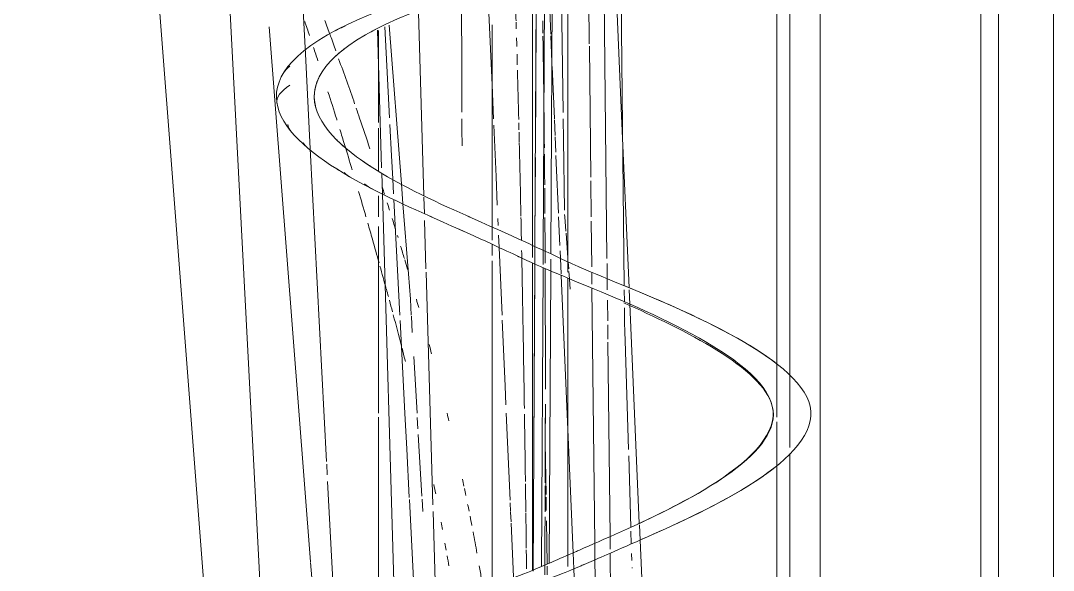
# Model space of a CAD drawing. Header units: inches. Extents: x -2349 to 1043, y -456 to 2193.
# Drawn here: x 991.59 to 998.41, y 330.35 to 333.98 of the extents above; entities that cross this region are included whole.
import ezdxf

# ---------------------------------------------------------------- set-up
doc = ezdxf.new("R2010")
doc.units = ezdxf.units.IN
doc.header["$MEASUREMENT"] = 0
for name, color, linetype, lineweight in [('5033_00_7th-9th Floors_Updated_dwg', 8, 'Continuous', 9), ('A-Shell', 7, 'Continuous', 9), ('A-WALL', 113, 'Continuous', 13), ('I-FURN', 30, 'Continuous', 9)]:
    doc.layers.add(name, color=color, linetype=linetype, lineweight=lineweight)

# ---------------------------------------------------------------- blocks, each defined once
blk = doc.blocks.new('5033_00_7th-9th Floors_Updated_dwg-8585573-7TH FLOOR POWER _ SIGNAL')
at = {"layer": 'A-Shell'}
for p, q in [((993.9543, 153.2858), (993.9543, 153.8939)), ((993.9543, 153.8939), (993.9543, 153.2858)), ((993.9543, 152.9657), (993.9543, 153.2501)), ((993.9543, 153.2501), (993.9543, 152.9657)), ((993.9543, 152.6641), (993.9543, 152.8038)), ((993.9543, 152.8038), (993.9543, 152.6641)), ((993.9543, 150.0945), (993.9543, 151.3428)), ((993.9543, 151.3428), (993.9543, 150.0945))]:
    blk.add_line(p, q, dxfattribs=at)
at = {"layer": 'A-Shell', "flags": 128}
for points in [[(993.9543, 151.3694), (993.9543, 152.5441), (993.9543, 152.6005)], [(993.9543, 152.6005), (993.9543, 152.5441), (993.9543, 151.3694)]]:
    blk.add_lwpolyline(points, dxfattribs=at)
blk = doc.blocks.new('Walls 1 - Walls 1-7438491-7TH FLOOR POWER _ SIGNAL')
at = {"layer": 'A-WALL', "lineweight": 9}
for p, q in [((996.8682, 298.7759), (996.8682, 435.4699)), ((998.4077, 435.4573), (998.4077, 298.7888)), ((998.046, 435.2491), (998.046, 298.7759)), ((997.9288, 435.1857), (997.9288, 298.7759)), ((996.5843, 334.5919), (996.5843, 331.7093)), ((996.6695, 334.6071), (996.6695, 331.6232)), ((996.5843, 331.7093), (996.5843, 331.3612)), ((996.6695, 331.6232), (996.6695, 331.1625)), ((996.5843, 331.3311), (996.5843, 331.053)), ((996.6695, 331.123), (996.6695, 327.6385)), ((996.5843, 331.053), (996.5843, 327.7029))]:
    blk.add_line(p, q, dxfattribs=at)
blk = doc.blocks.new('Curtains_and_Valance_14992 - Curtains_and_Valance_14992-7816730-7TH FLOOR POWER _ SIGNAL')
at = {"layer": 'I-FURN'}
for p, q in [((0.605, -44.2657), (0.5592, -43.2108)), ((0.5984, -43.2022), (0.6223, -45.386)), ((0.219, -44.2445), (0.2052, -43.2994)), ((0.25, -43.2876), (0.25, -45.2284)), ((0.017, -43.3489), (0.017, -45.1199)), ((0.0326, -45.1271), (0.0423, -43.3422)), ((-0.4496, -43.9763), (-0.4512, -43.5)), ((0.017, -43.5437), (0.017, -44.0049)), ((-0.9288, -43.6668), (-0.8479, -44.7131)), ((-0.25, -44.9991), (-0.25, -43.6657)), ((0.0407, -43.6373), (0.036, -44.4889)), ((-0.9266, -44.2798), (-0.9579, -43.6792)), ((-0.4493, -44.0794), (-0.4496, -43.9763)), ((-0.4487, -44.242), (-0.4493, -44.0794)), ((0.017, -44.0324), (0.017, -44.1971)), ((0.017, -44.2076), (0.017, -44.3292)), ((-0.4484, -44.3527), (-0.4486, -44.2848)), ((0.2216, -44.4225), (0.2196, -44.2848)), ((0.6542, -45.3991), (0.605, -44.2657)), ((-0.9136, -44.53), (-0.9244, -44.3217)), ((-0.448, -44.4623), (-0.4484, -44.3527)), ((0.017, -44.3389), (0.017, -45.0621)), ((0.2283, -44.8869), (0.2216, -44.4225)), ((-0.9057, -44.6818), (-0.9136, -44.53)), ((0.0358, -44.5403), (0.033, -45.0587)), ((-0.9005, -44.7807), (-0.9057, -44.6818)), ((-0.8479, -44.7131), (-0.8377, -44.8452)), ((-0.859, -45.5794), (-0.8986, -44.817)), ((-0.8377, -44.8452), (-0.802, -45.3075)), ((0.23, -44.9321), (0.2287, -44.9157)), ((0.237, -45.026), (0.23, -44.9323)), ((-0.25, -45.086), (-0.25, -44.9991)), ((0.25, -45.2009), (0.238, -45.04)), ((-0.25, -45.1861), (-0.25, -45.1121)), ((0.017, -45.1199), (0.017, -45.1994)), ((0.017, -45.1199), (0.017, -45.1994)), ((0.032, -45.2428), (0.0326, -45.1271)), ((0.0326, -45.1271), (0.032, -45.2428)), ((-0.25, -47.3336), (-0.25, -45.2214)), ((0.017, -45.2361), (0.017, -47.2623)), ((0.017, -45.2361), (0.017, -45.851)), ((0.021, -47.2676), (0.032, -45.2428)), ((0.25, -45.2284), (0.25, -45.2964)), ((0.2556, -45.2756), (0.2521, -45.2294)), ((0.0319, -45.2516), (0.0313, -45.3692)), ((0.2604, -45.3399), (0.2568, -45.2927)), ((0.0313, -45.3692), (0.0301, -45.5794)), ((0.25, -45.3356), (0.25, -46.2268)), ((0.2655, -45.4083), (0.2606, -45.3433)), ((0.6226, -45.4137), (0.6234, -45.4928)), ((0.6589, -45.5081), (0.6548, -45.4137)), ((0.7215, -46.9523), (0.6589, -45.5081)), ((0.6239, -45.5324), (0.6249, -45.6255)), ((-0.8253, -46.2268), (-0.8571, -45.6162)), ((-0.7825, -45.5871), (-0.7762, -45.6941)), ((0.0299, -45.6249), (0.0231, -46.8683)), ((0.6249, -45.6255), (0.6269, -45.6918)), ((0.6269, -45.6918), (0.6285, -45.747)), ((0.6285, -45.747), (0.6501, -46.4662)), ((-0.7669, -45.8521), (-0.7449, -46.2268)), ((0.017, -45.8887), (0.017, -46.6231)), ((-0.8131, -46.4607), (-0.8251, -46.2292)), ((-0.7432, -46.2551), (-0.7388, -46.3303)), ((0.25, -46.2268), (0.25, -46.3213)), ((-0.7366, -46.3674), (-0.7128, -46.7728)), ((0.25, -46.3495), (0.25, -47.1626)), ((-0.7963, -46.7827), (-0.8131, -46.4607)), ((0.6514, -46.5088), (0.6655, -46.9783)), ((0.017, -46.6423), (0.017, -46.8522)), ((-0.7601, -47.4788), (-0.7957, -46.795)), ((-0.7116, -46.7935), (-0.7068, -46.8743)), ((0.017, -46.8991), (0.017, -47.2623)), ((0.023, -46.901), (0.021, -47.2676)), ((0.6662, -47.0039), (0.6688, -47.0886)), ((0.7264, -47.0632), (0.722, -46.9621)), ((0.767, -48), (0.7264, -47.0632)), ((0.25, -47.1626), (0.25, -47.2386)), ((0.6707, -47.1529), (0.6721, -47.1979)), ((0.6734, -47.244), (0.6737, -47.2475))]:
    blk.add_line(p, q, dxfattribs=at)
at = {"layer": 'I-FURN', "flags": 128}
blk.add_lwpolyline([(-0.802, -45.3075), (-0.7891, -45.4742), (-0.783, -45.5794)], dxfattribs=at)
at = {"layer": 'I-FURN'}
for points, knots in [([(1.612, -42.9816), (-3.3604, -43.7316), (-0.5668, -44.9645), (-0.0604, -45.1991), (0.1234, -45.2902), (2.4022, -46.1996), (0.4974, -47.0564), (0.1001, -47.2273), (-0.0839, -47.3073), (-2.4011, -48.1995), (-0.5569, -49.1801), (-0.1016, -49.3458), (0.0836, -49.419), (2.1155, -49.9933), (1.0722, -50.8431), (0.0718, -51.3096), (-0.0635, -51.3738), (-2.4127, -52.6244), (-0.5205, -53.5904), (-0.126, -53.863), (0.0777, -53.9892), (2.2418, -55.0446), (0.6628, -56.0313), (0.134, -56.3366), (-1.638, -56.9816)], [0, 0, 0, 0, 0.240006, 0.346028, 0.435385, 0.567258, 0.705446, 0.781054, 0.867615, 1.000182, 1.140633, 1.217642, 1.295283, 1.396845, 1.523539, 1.595738, 1.704487, 1.841589, 1.987855, 2.066847, 2.153705, 2.27896, 2.414522, 2.535586, 2.535586, 2.535586, 2.535586]), ([(-1.388, -56.9816), (0.384, -56.3366), (0.9128, -56.0313), (2.4918, -55.0446), (0.3277, -53.9892), (0.124, -53.863), (-0.2705, -53.5904), (-2.1627, -52.6244), (0.1865, -51.3738), (0.3218, -51.3096), (1.3222, -50.8431), (2.3655, -49.9933), (0.3336, -49.419), (0.1484, -49.3458), (-0.3069, -49.1801), (-2.1511, -48.1995), (0.1661, -47.3073), (0.3501, -47.2273), (0.7474, -47.0564), (2.6522, -46.1996), (0.3734, -45.2902), (0.1896, -45.1991), (-0.3168, -44.9645), (-3.1104, -43.7316), (1.862, -42.9816)], [0, 0, 0, 0, 0.121064, 0.256626, 0.381881, 0.468739, 0.547731, 0.693997, 0.831099, 0.939848, 1.012047, 1.138741, 1.240303, 1.317944, 1.394953, 1.535404, 1.667971, 1.754532, 1.83014, 1.968328, 2.100201, 2.189558, 2.29558, 2.535586, 2.535586, 2.535586, 2.535586]), ([(-0.0706, -45.1955), (-0.0723, -45.1947), (-0.076, -45.1928), (-0.0805, -45.191), (-0.0833, -45.19)], [-0.348034579, -0.348034579, -0.348034579, -0.348034579, -0.346028191, -0.343360592, -0.343360592, -0.343360592, -0.343360592]), ([(0.7096, -46.9584), (1.1123, -46.7723), (2.1507, -46.2265), (1.0134, -45.6751), (0.6192, -45.4988)], [-0.6859467, -0.6859467, -0.6859467, -0.6859467, -0.5672579, -0.4664966, -0.4664966, -0.4664966, -0.4664966]), ([(1.6503, -46.5554), (1.4122, -46.7571), (0.9857, -46.9483), (0.7347, -47.0596), (0.7153, -47.0681)], [-1.91708332, -1.91708332, -1.91708332, -1.91708332, -1.83013967, -1.82245237, -1.82245237, -1.82245237, -1.82245237])]:
    blk.add_open_spline(points, degree=3, knots=knots, dxfattribs=at)
for points in [[(-1.2847, -43.7041), (-1.2649, -43.6935), (-1.2421, -43.6829), (-1.2166, -43.6723)], [(-1.0181, -43.6953), (-1.0312, -43.7022), (-1.0438, -43.709), (-1.0562, -43.7158)], [(-1.2155, -43.8172), (-1.241, -43.8363), (-1.2638, -43.8552), (-1.2842, -43.8741)], [(-1.6251, -43.9812), (-1.6162, -43.967), (-1.6022, -43.9526), (-1.5834, -43.9382)], [(-1.394, -44.0155), (-1.4266, -44.0833), (-1.4305, -44.1495), (-1.4125, -44.2137)], [(-1.6694, -44.183), (-1.676, -44.1438), (-1.6454, -44.1037), (-1.5852, -44.0629)], [(-1.5759, -44.3692), (-1.5887, -44.3537), (-1.5954, -44.338), (-1.5965, -44.322)], [(-1.2802, -44.4195), (-1.2769, -44.4228), (-1.2735, -44.4262), (-1.2701, -44.4296)], [(-1.4651, -44.4794), (-1.4792, -44.4674), (-1.4896, -44.4553), (-1.4966, -44.4429)], [(-1.2588, -44.4404), (-1.2414, -44.4568), (-1.223, -44.473), (-1.2036, -44.489)], [(-1.1186, -44.5537), (-1.0967, -44.5691), (-1.0742, -44.5843), (-1.051, -44.5993)], [(-1.2623, -44.6238), (-1.2679, -44.6203), (-1.2732, -44.6169), (-1.2781, -44.6133)], [(-1.1802, -44.6725), (-1.1986, -44.662), (-1.214, -44.6512), (-1.2264, -44.6402)], [(-1.0345, -44.7512), (-1.0576, -44.7393), (-1.0766, -44.727), (-1.0918, -44.7143)], [(-0.6482, -44.9327), (-0.6516, -44.9312), (-0.6548, -44.9297), (-0.658, -44.9282)], [(-0.4083, -44.9282), (-0.405, -44.9297), (-0.4016, -44.9312), (-0.3982, -44.9327)], [(-0.4307, -45.0302), (-0.4425, -45.0249), (-0.4558, -45.0195), (-0.4699, -45.0139)], [(0.3183, -45.2591), (0.3215, -45.2605), (0.3248, -45.262), (0.3282, -45.2634)], [(0.6299, -45.3891), (0.9082, -45.5032), (1.3457, -45.6867), (1.6155, -45.8909)], [(0.3001, -47.1408), (0.3085, -47.1371), (0.3173, -47.1333), (0.3263, -47.1293)], [(0.3565, -47.2247), (0.3486, -47.228), (0.3408, -47.2314), (0.3328, -47.2348)]]:
    blk.add_open_spline(points, degree=3, dxfattribs=at)
blk = doc.blocks.new('Curtains_and_Valance_14992 - Curtains_and_Valance_14992-V34-7TH FLOOR POWER _ SIGNAL')
at = {"layer": 'I-FURN'}
for p, q in [((0.25, -23.7876), (0.25, -25.7284)), ((-2.4487, -24), (-1.6189, -34.7376)), ((-1.6119, -31.1106), (-1.982, -24)), ((-0.25, -24.5617), (-0.2726, -24.0406)), ((0.017, -24), (0.017, -25.6199)), ((0.1381, -25.676), (0.1471, -24)), ((0.3885, -24), (0.3917, -24.2916)), ((-0.25, -25.4991), (-0.25, -24.1657)), ((-0.9786, -25.1085), (-1.0055, -24.1995)), ((0.3919, -24.3068), (0.4013, -25.1711)), ((-0.2403, -24.7848), (-0.25, -24.5617)), ((-0.2238, -25.1651), (-0.2385, -24.8267)), ((-0.9736, -25.2808), (-0.9776, -25.1426)), ((-0.2156, -25.3556), (-0.2238, -25.1651)), ((0.4016, -25.194), (0.4042, -25.4321)), ((-0.8892, -28.1398), (-0.9736, -25.2808)), ((-0.2098, -25.4889), (-0.2117, -25.4434)), ((0.4045, -25.4608), (0.4078, -25.7619)), ((-0.25, -25.586), (-0.25, -25.4991)), ((-0.2035, -25.6335), (-0.2071, -25.5514)), ((-0.25, -25.6861), (-0.25, -25.6121)), ((0.017, -25.6199), (0.017, -25.6994)), ((-0.1841, -26.0794), (-0.2035, -25.6335)), ((-0.25, -27.8336), (-0.25, -25.7214)), ((0.017, -25.7361), (0.017, -27.7623)), ((0.1374, -25.7884), (0.1379, -25.7106)), ((0.25, -25.7284), (0.25, -25.7964)), ((0.127, -27.7158), (0.1374, -25.7884)), ((0.4082, -25.7972), (0.409, -25.8747)), ((0.25, -25.8356), (0.25, -26.7268)), ((0.4093, -25.9012), (0.4277, -27.5847)), ((-0.1639, -26.547), (-0.1827, -26.113)), ((-0.1584, -26.6722), (-0.1639, -26.547)), ((-0.1312, -27.3001), (-0.1561, -26.7268)), ((0.25, -26.7268), (0.25, -26.8213)), ((0.25, -26.8495), (0.25, -27.6626)), ((-0.128, -27.3743), (-0.1304, -27.3182)), ((-0.125, -27.4425), (-0.1277, -27.3799)), ((-0.1092, -27.8056), (-0.1246, -27.4512)), ((0.4277, -27.5847), (0.4288, -27.6863)), ((0.25, -27.6626), (0.25, -27.7386)), ((0.4288, -27.6863), (0.4303, -27.8208))]:
    blk.add_line(p, q, dxfattribs=at)
for points in [[(-1.4861, -24.1424), (-1.4756, -24.1732), (-1.4652, -24.204), (-1.4549, -24.2348)], [(-1.3171, -24.2351), (-1.3292, -24.2021), (-1.3415, -24.1692), (-1.3538, -24.1363)], [(-1.2799, -24.3371), (-1.2922, -24.3031), (-1.3047, -24.2691), (-1.3173, -24.2352)], [(-1.4279, -24.3152), (-1.4182, -24.3443), (-1.4085, -24.3735), (-1.3989, -24.4027)], [(-1.1566, -24.6855), (-1.1908, -24.5865), (-1.2264, -24.4878), (-1.2625, -24.3892)], [(-1.2541, -24.8553), (-1.244, -24.888), (-1.2339, -24.9208), (-1.2239, -24.9535)], [(-1.2239, -24.9535), (-1.2067, -25.0096), (-1.1897, -25.0656), (-1.1729, -25.1218)], [(-1.1307, -25.2638), (-1.1143, -25.3196), (-1.098, -25.3754), (-1.0819, -25.4313)], [(-0.9596, -25.2822), (-0.9646, -25.2663), (-0.9696, -25.2505), (-0.9746, -25.2346)], [(-0.9264, -25.3877), (-0.9315, -25.3714), (-0.9366, -25.355), (-0.9417, -25.3386)], [(-1.0697, -25.4737), (-1.0595, -25.5089), (-1.0495, -25.5442), (-1.0394, -25.5795)], [(-0.8866, -25.5163), (-0.8941, -25.4917), (-0.9016, -25.4672), (-0.9092, -25.4426)], [(-1.0394, -25.5795), (-1.0247, -25.6314), (-1.01, -25.6834), (-0.9955, -25.7355)], [(-0.8705, -25.5686), (-0.8719, -25.564), (-0.8733, -25.5594), (-0.8747, -25.5548)], [(-0.8286, -25.707), (-0.8369, -25.6795), (-0.8452, -25.6521), (-0.8535, -25.6246)], [(-0.8074, -25.7781), (-0.8136, -25.7571), (-0.8199, -25.7362), (-0.8262, -25.7153)], [(-0.9895, -25.7571), (-0.9757, -25.8064), (-0.9621, -25.8558), (-0.9486, -25.9052)], [(-0.9474, -25.9093), (-0.9431, -25.9253), (-0.9387, -25.9413), (-0.9344, -25.9572)], [(-0.9277, -25.9817), (-0.9209, -26.0071), (-0.914, -26.0325), (-0.9073, -26.0578)], [(-0.734, -26.0296), (-0.7392, -26.0115), (-0.7444, -25.9935), (-0.7496, -25.9754)], [(-0.9019, -26.0777), (-0.8836, -26.1465), (-0.8655, -26.2154), (-0.8477, -26.2843)], [(-0.6491, -26.3341), (-0.6545, -26.3141), (-0.66, -26.2942), (-0.6655, -26.2742)], [(-0.5347, -26.7763), (-0.5388, -26.7597), (-0.5429, -26.7432), (-0.547, -26.7266)], [(-0.4361, -27.2073), (-0.4394, -27.1918), (-0.4427, -27.1763), (-0.446, -27.1609)], [(-0.6347, -27.1966), (-0.6304, -27.2176), (-0.6262, -27.2385), (-0.622, -27.2594)], [(-0.4233, -27.2686), (-0.4265, -27.2531), (-0.4297, -27.2377), (-0.4329, -27.2223)], [(-0.4019, -27.3736), (-0.4049, -27.3586), (-0.4079, -27.3436), (-0.411, -27.3286)], [(-0.5863, -27.445), (-0.5832, -27.4615), (-0.5802, -27.4781), (-0.5771, -27.4946)], [(-0.3834, -27.4681), (-0.3875, -27.4472), (-0.3915, -27.4263), (-0.3956, -27.4054)], [(-0.3495, -27.6505), (-0.3579, -27.6036), (-0.3666, -27.5568), (-0.3754, -27.51)], [(-0.561, -27.584), (-0.5582, -27.5996), (-0.5555, -27.6152), (-0.5528, -27.6308)], [(-0.5465, -27.6666), (-0.5426, -27.689), (-0.5388, -27.7114), (-0.535, -27.7339)], [(-0.3194, -27.8221), (-0.3245, -27.7922), (-0.3296, -27.7623), (-0.3349, -27.7324)]]:
    blk.add_open_spline(points, degree=3, dxfattribs=at)
for points, knots in [([(-1.3327, -24.6064), (-1.3133, -24.6666), (-1.2935, -24.7291), (-1.2739, -24.7917), (-1.2732, -24.7939)], [-0.970346363, -0.970346363, -0.970346363, -0.970346363, -0.961538462, -0.961210071, -0.961210071, -0.961210071, -0.961210071]), ([(-1.0563, -24.9831), (-1.0785, -24.9156), (-1.1081, -24.8264), (-1.139, -24.7375), (-1.1466, -24.7159)], [-0.0483614, -0.0483614, -0.0483614, -0.0483614, -0.03846154, -0.0352647, -0.0352647, -0.0352647, -0.0352647]), ([(-0.8441, -26.2982), (-0.8374, -26.3241), (-0.8299, -26.3535), (-0.8224, -26.383), (-0.8215, -26.3866)], [-0.888357844, -0.888357844, -0.888357844, -0.888357844, -0.884615385, -0.884099066, -0.884099066, -0.884099066, -0.884099066])]:
    blk.add_open_spline(points, degree=3, knots=knots, dxfattribs=at)
blk = doc.blocks.new('Curtains_and_Valance_14992 - Curtains_and_Valance_14992-V39-7TH FLOOR POWER _ SIGNAL')
at = {"layer": 'I-FURN'}
for p, q in [((-1.482, -33.6076), (-1.5803, -31.7195)), ((0.25, -33.0381), (0.25, -34.9789)), ((0.4871, -33.0158), (0.5083, -34.9568)), ((0.017, -33.0993), (0.017, -34.8704)), ((0.088, -34.9038), (0.0979, -33.0781)), ((-0.7003, -34.5436), (-0.736, -33.3352)), ((0.1369, -33.4775), (0.1301, -33.3215)), ((-1.72, -33.4293), (-1.4473, -36.958)), ((-0.25, -34.7496), (-0.25, -33.4162)), ((0.1449, -33.6629), (0.1374, -33.4891)), ((-1.4494, -34.2333), (-1.482, -33.6076)), ((0.1611, -34.0353), (0.1462, -33.6917)), ((0.1659, -34.1457), (0.1613, -34.0416)), ((0.1706, -34.2547), (0.1663, -34.1556)), ((-1.3422, -36.2947), (-1.4494, -34.2333)), ((0.1737, -34.3273), (0.1715, -34.2769)), ((0.1881, -34.6589), (0.1738, -34.329)), ((-0.6969, -34.6609), (-0.7001, -34.5526)), ((-0.6861, -35.0245), (-0.6955, -34.7055)), ((-0.25, -34.8365), (-0.25, -34.7496)), ((0.1973, -34.8713), (0.1892, -34.6826)), ((-0.25, -34.9366), (-0.25, -34.8626)), ((0.017, -34.8704), (0.017, -34.9499)), ((0.0875, -34.9962), (0.088, -34.9038)), ((0.2054, -35.0579), (0.1989, -34.9072)), ((-0.25, -37.084), (-0.25, -34.9719)), ((0.017, -34.9866), (0.017, -37.0128)), ((0.0767, -36.9877), (0.0874, -35.0177)), ((0.25, -34.9789), (0.25, -35.0469)), ((0.5086, -34.9899), (0.5097, -35.0901)), ((-0.6402, -36.5821), (-0.6855, -35.0472)), ((0.25, -36.0849), (0.2059, -35.0679)), ((0.25, -35.0861), (0.25, -35.9773)), ((0.5097, -35.0901), (0.5105, -35.1642)), ((0.5113, -35.2314), (0.5128, -35.3688)), ((0.5131, -35.3942), (0.5141, -35.4894)), ((0.5143, -35.508), (0.5283, -36.7903)), ((0.1014, -36.1747), (0.1016, -35.9185)), ((0.25, -35.9773), (0.25, -36.0718)), ((0.2853, -36.8977), (0.25, -36.0849)), ((0.25, -36.1), (0.25, -36.9131)), ((0.1064, -36.5138), (0.1014, -36.1747)), ((-1.3375, -36.3835), (-1.3412, -36.3133)), ((-1.2924, -37.2502), (-1.3352, -36.4283)), ((0.1079, -36.6183), (0.1066, -36.5304)), ((-0.6199, -37.2693), (-0.6389, -36.6247)), ((0.113, -36.9723), (0.1089, -36.6864)), ((0.5283, -36.7903), (0.5292, -36.8734)), ((0.25, -36.9131), (0.25, -36.9891)), ((0.2899, -37.0033), (0.2853, -36.8977)), ((0.5295, -36.9002), (0.5334, -37.257)), ((-1.447, -36.9615), (-1.39, -37.6995)), ((0.114, -37.0419), (0.1132, -36.9863)), ((0.3223, -37.7505), (0.2899, -37.0033))]:
    blk.add_line(p, q, dxfattribs=at)
for points in [[(-0.0958, -33.2532), (-0.0944, -33.2986), (-0.093, -33.3439), (-0.0917, -33.3892)], [(-0.0914, -33.3992), (-0.091, -33.4138), (-0.0905, -33.4283), (-0.0901, -33.4429)], [(0.0854, -33.4714), (0.0849, -33.444), (0.0844, -33.4166), (0.084, -33.3891)], [(-0.0884, -33.5007), (-0.0879, -33.5202), (-0.0873, -33.5396), (-0.0868, -33.559)], [(0.0869, -33.5699), (0.0865, -33.5436), (0.0861, -33.5172), (0.0857, -33.4909)], [(0.0945, -34.1558), (0.0925, -33.9616), (0.09, -33.7663), (0.0869, -33.5699)], [(-0.0854, -33.6089), (-0.0847, -33.6323), (-0.0841, -33.6556), (-0.0834, -33.6789)], [(-0.0824, -33.7159), (-0.0795, -33.8244), (-0.0767, -33.9327), (-0.074, -34.0406)], [(-0.0735, -34.0626), (-0.0731, -34.0781), (-0.0727, -34.0937), (-0.0723, -34.1092)], [(-0.072, -34.1228), (-0.0714, -34.1458), (-0.0709, -34.1688), (-0.0703, -34.1918)], [(-0.0702, -34.1961), (-0.0664, -34.3575), (-0.0628, -34.5181), (-0.0595, -34.6779)], [(0.0952, -34.227), (0.0949, -34.2033), (0.0947, -34.1795), (0.0945, -34.1558)], [(0.0973, -34.4715), (0.0968, -34.4044), (0.0962, -34.3371), (0.0956, -34.2697)], [(0.0986, -34.6604), (0.0982, -34.6046), (0.0979, -34.5486), (0.0974, -34.4926)], [(-0.0593, -34.6864), (-0.0583, -34.7374), (-0.0572, -34.7882), (-0.0562, -34.8389)], [(0.0999, -34.9096), (0.0996, -34.8354), (0.0992, -34.761), (0.0988, -34.6864)], [(-0.0549, -34.9036), (-0.0543, -34.9347), (-0.0537, -34.9658), (-0.0531, -34.9969)], [(0.1003, -34.9873), (0.1002, -34.9614), (0.1001, -34.9355), (0.0999, -34.9096)], [(-0.0531, -34.9969), (-0.0509, -35.1099), (-0.0489, -35.2224), (-0.0469, -35.3344)], [(0.1016, -35.8175), (0.1018, -35.5554), (0.1015, -35.2907), (0.1004, -35.0235)], [(-0.0468, -35.337), (-0.0432, -35.5417), (-0.0399, -35.7449), (-0.0368, -35.9466)], [(0.1012, -36.1176), (0.1014, -36.0511), (0.1015, -35.9844), (0.1016, -35.9175)], [(-0.0363, -35.9831), (-0.034, -36.1318), (-0.0319, -36.2796), (-0.0299, -36.4266)], [(0.1004, -36.4366), (0.1007, -36.3307), (0.101, -36.2244), (0.1012, -36.1176)], [(-0.0297, -36.4434), (-0.0289, -36.5051), (-0.0281, -36.5667), (-0.0273, -36.6282)], [(0.0996, -36.6282), (0.0999, -36.5709), (0.1001, -36.5135), (0.1003, -36.456)], [(-0.0272, -36.6337), (-0.0262, -36.7117), (-0.0252, -36.7895), (-0.0243, -36.867)], [(0.0979, -36.9861), (0.0985, -36.8779), (0.099, -36.7691), (0.0995, -36.6599)], [(-0.0242, -36.8792), (-0.0237, -36.9205), (-0.0232, -36.9618), (-0.0227, -37.0031)], [(0.0976, -37.0429), (0.0977, -37.024), (0.0978, -37.005), (0.0979, -36.9861)]]:
    blk.add_open_spline(points, degree=3, dxfattribs=at)

msp = doc.modelspace()

# ---------------------------------------------------------------- block references
at = {"layer": '5033_00_7th-9th Floors_Updated_dwg', "color": 7}
msp.add_blockref('5033_00_7th-9th Floors_Updated_dwg-8585573-7TH FLOOR POWER _ SIGNAL', (0, 180.0188), dxfattribs=at)
at = {"layer": 'A-WALL', "lineweight": 9}
msp.add_blockref('Walls 1 - Walls 1-7438491-7TH FLOOR POWER _ SIGNAL', (0, 0), dxfattribs=at)
at = {"layer": 'I-FURN'}
for name, p in [('Curtains_and_Valance_14992 - Curtains_and_Valance_14992-7816730-7TH FLOOR POWER _ SIGNAL', (994.9543, 377.6149)), ('Curtains_and_Valance_14992 - Curtains_and_Valance_14992-V39-7TH FLOOR POWER _ SIGNAL', (994.9543, 367.3654)), ('Curtains_and_Valance_14992 - Curtains_and_Valance_14992-V34-7TH FLOOR POWER _ SIGNAL', (994.9543, 358.1149))]:
    msp.add_blockref(name, p, dxfattribs=at)

doc.saveas('drawing.dxf')
